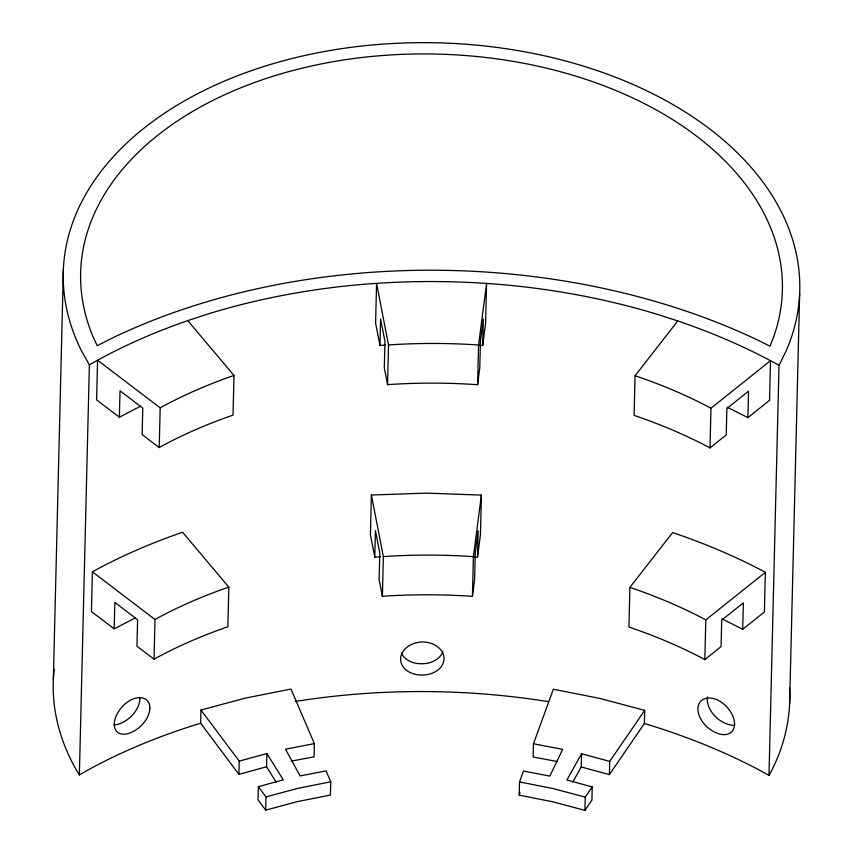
<?xml version="1.0" encoding="UTF-8"?>
<svg xmlns="http://www.w3.org/2000/svg" width="853" height="853" viewBox="0 0 853 853"><rect width="100%" height="100%" fill="white"/><g stroke="black" fill="none" stroke-linecap="round" stroke-linejoin="round"><path stroke-width="1.28" d="M53.344 679.585L63.367 269.516M276.127 782.105L266.562 766.762L238.904 774.364L200.658 723.269L197.533 724.176A526.472 341.211 1.4 0 0 90.119 768.809L79.361 774.94L89.384 364.871L81.376 350.583A368.357 238.733 1.4 0 1 423.845 42.65A368.357 238.733 1.4 0 1 786.093 351.052L779.013 365.329L768.99 775.398L757.837 769.267A526.472 341.211 1.4 0 0 647.544 724.474L644.367 723.568L609.394 774.62L581.245 766.975L572.939 781.828M114.195 628.874L114.846 602.421L137.61 619.747L136.96 646.211L154.041 659.209L156.131 658.015A430.904 279.283 1.4 0 1 225.363 627.637L227.858 626.816L228.828 587.131L182.595 532.272L179.556 533.274A526.472 341.211 1.4 0 0 94.971 570.39L92.401 571.851L91.431 611.537L114.195 628.874L135.307 617.892M140.478 406.252L119.367 417.224L120.017 390.77L142.782 408.107L142.142 434.561L159.212 447.558L161.302 446.364A430.904 279.283 1.4 0 1 230.545 415.987L233.029 415.166L233.999 375.48L187.767 320.621C153.743 332.403 120.604 346.894 89.384 364.871M154.041 659.209L155.011 619.523L92.401 571.851M159.212 447.558L160.183 407.873L97.573 360.201L96.602 399.886L119.367 417.224M200.658 723.269L200.977 710.048L245.163 698.159L290.969 689.064L314.362 743.624L314.043 756.846L291.268 761.121M238.904 774.364L239.224 761.143L200.977 710.048M239.224 761.143L266.893 753.54L283.281 779.834L258.352 786.69L258.032 799.911L265.678 810.137L297.462 801.585L330.42 795.039L330.751 781.806L326.07 770.899L300.064 775.921L285.52 749.201L314.362 743.624M266.562 766.762L266.893 753.54M265.678 810.137L265.997 796.905L258.352 786.69M474.321 556.913L477.52 557.18L480.431 534.778L481.401 495.092L426.34 493.13L371.396 495.017L370.426 534.703L374.776 557.105L380.342 556.742M374.776 557.105L375.427 530.651L379.777 553.053L379.127 579.518L382.389 596.322L385.183 596.098A430.904 279.283 1.4 0 1 469.619 596.151L472.423 596.375L474.609 579.582L475.26 553.117L478.17 530.715L477.52 557.18M385.513 345.092L379.948 345.454L380.598 319.001L384.948 341.413L384.298 367.867L387.561 384.671L390.354 384.447A430.904 279.283 1.4 0 1 474.79 384.511L477.595 384.735L479.781 367.931L480.431 341.477L483.342 319.075L482.691 345.529L479.493 345.273M382.389 596.322L383.36 556.636L371.396 495.017M387.561 384.671L388.531 344.985L376.568 283.367L375.597 323.052L379.948 345.454M472.423 596.375L473.394 556.7L481.401 495.092M477.595 384.735L478.565 345.049L486.573 283.441L485.602 323.127L482.691 345.529M533.456 743.773L553.352 689.245L599.744 698.404L644.697 710.346L609.724 761.388L581.565 753.753L566.861 780.026L592.238 786.914L591.918 800.146L584.923 810.35L552.584 801.756L519.2 795.167L519.52 781.934L523.507 771.037L549.822 776.091L562.66 749.382L533.456 743.773L533.125 756.995L557.414 761.558M581.245 766.975L581.565 753.753M584.923 810.35L585.243 797.118L592.238 786.914M609.394 774.62L609.724 761.388M742.718 629.29L764.373 611.985L765.344 572.31L762.689 570.849A526.472 341.211 1.4 0 0 675.715 533.605L672.601 532.603L629.887 587.397L628.917 627.083L631.465 627.904A430.904 279.283 1.4 0 1 702.648 658.388L704.823 659.582L721.062 646.606L721.713 620.142L743.368 602.836L742.718 629.29L722.011 618.841M779.013 365.329C746.759 347.384 712.703 332.83 677.772 320.952L635.058 375.757L634.088 415.432L636.637 416.264A430.904 279.283 1.4 0 1 707.819 446.737L709.995 447.932L726.234 434.955L726.884 408.502L748.539 391.196L747.889 417.65L727.193 407.19M644.367 723.568L644.697 710.346M704.823 659.582L705.794 619.896L765.344 572.31M709.995 447.932L710.965 408.246L770.515 360.659L769.545 400.345L747.889 417.65M789.633 703.522L799.656 293.453M519.2 795.167L520.085 792.746M768.99 775.398L770.76 772.253A368.357 238.733 1.4 0 0 789.526 687.891M160.183 407.873L162.273 406.689A430.904 279.283 1.4 0 1 231.504 376.301L233.999 375.48M155.011 619.523L157.101 618.329A430.904 279.283 1.4 0 1 226.333 587.952L228.828 587.131M187.767 320.621L207.556 314.107A526.472 341.211 1.4 0 1 354.411 285.126C405.751 280.306 457.517 280.37 508.846 285.233A526.472 341.211 1.4 0 1 657.567 314.416L677.772 320.952M265.997 796.905L297.793 788.353L330.751 781.806M388.531 344.985L391.324 344.761A430.904 279.283 1.4 0 1 475.761 344.825L478.565 345.049M383.36 556.636L386.153 556.412A430.904 279.283 1.4 0 1 470.589 556.476L473.394 556.7M519.52 781.934L552.904 788.524L585.243 797.118M635.058 375.757L637.607 376.578A430.904 279.283 1.4 0 1 708.79 407.052L710.965 408.246M629.887 587.397L632.436 588.229A430.904 279.283 1.4 0 1 703.618 618.702L705.794 619.896M79.361 774.94L77.388 771.784A368.357 238.733 1.4 0 1 54.144 669.189M295.191 701.497A526.472 341.211 1.4 0 1 548.426 701.667M401.368 653.099A21.72 16.516 -4 0 0 421.531 663.751A21.72 16.538 0.3 0 0 442.91 651.585M734.785 725.21A21.72 13.861 46.5 0 1 725.466 723.387A21.72 14.288 43.4 0 1 707.542 696.954M139.881 697.338A21.72 13.637 -45.2 0 1 121.414 722.981A21.72 13.168 -48.2 0 1 113.971 724.858M773.618 337.01L769.992 346.201L757.219 339.835A543.841 352.481 1.4 0 0 109.536 339.398L97.178 345.753L92.956 336.551A350.978 227.474 1.4 0 1 424.208 53.92A350.978 227.474 1.4 0 1 773.618 337.01M400.601 658.815A21.72 16.516 -4 0 0 421.894 675.022A21.72 16.538 0.3 0 0 444.018 658.847A21.72 16.538 0.3 0 0 422.704 641.946A21.72 16.516 -4 0 0 400.601 658.815M734.54 724.336A21.72 13.861 46.5 0 0 716.925 699.673A21.72 14.288 43.4 0 0 697.925 708.662A21.72 14.288 43.4 0 0 716.115 732.748A21.72 13.861 46.5 0 0 734.54 724.336M149.872 708.289A21.72 13.637 -45.2 0 0 132.172 699.279A21.72 13.168 -48.2 0 0 114.27 723.92A21.72 13.168 -48.2 0 0 131.362 732.354A21.72 13.637 -45.2 0 0 149.872 708.289"/></g></svg>
